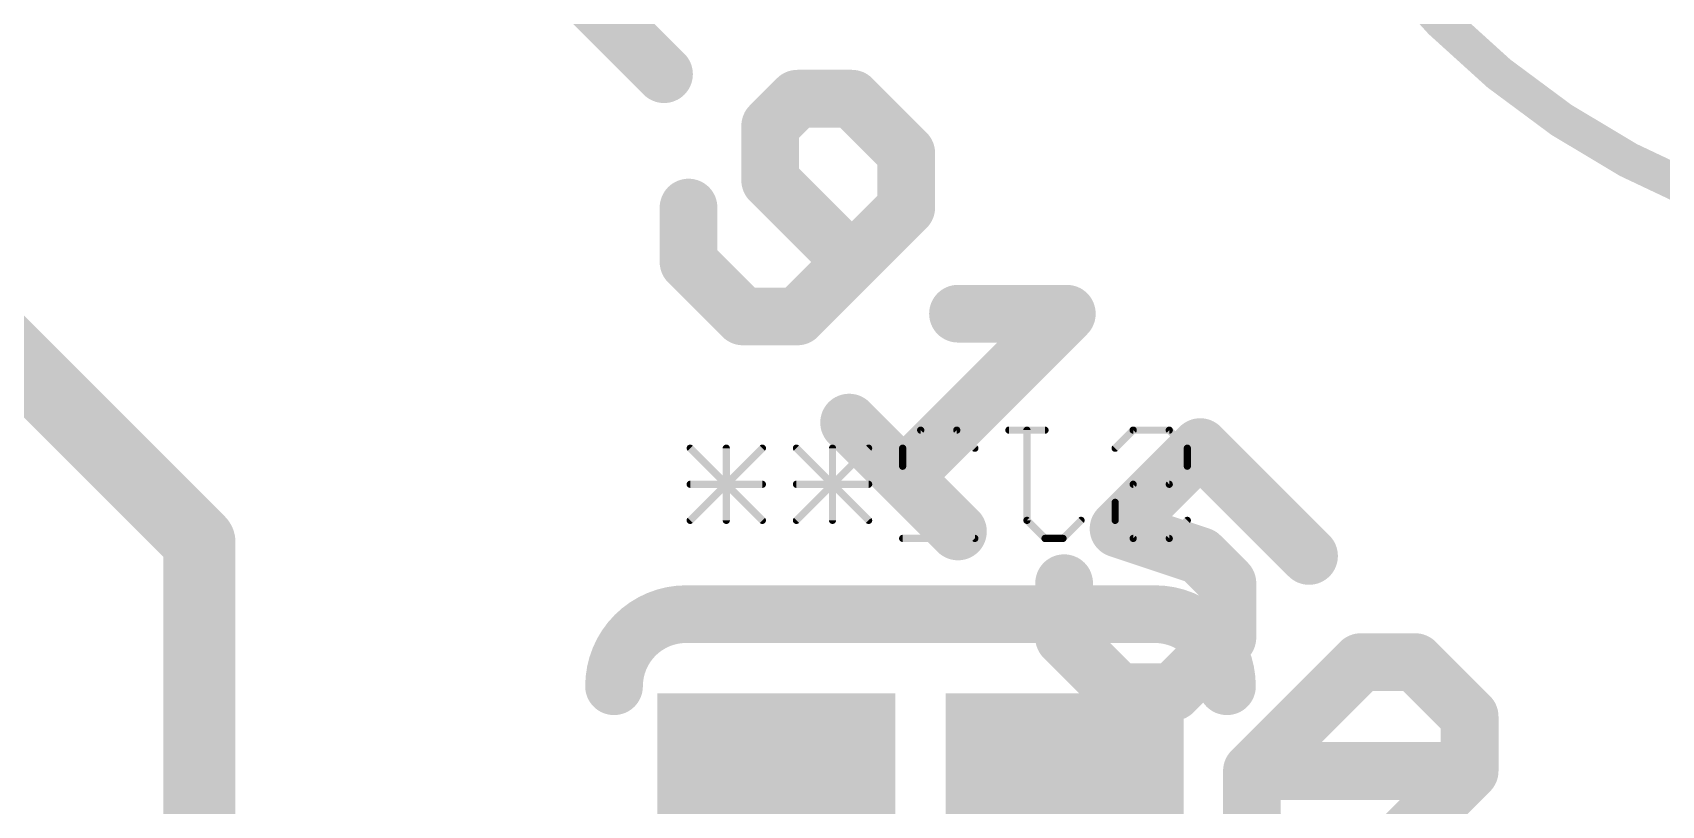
# Model space of a CAD drawing. Extents: x -1.8 to 15.6, y -0.3 to 28.3.
# Drawn here: x 5.76 to 11.5, y 20.66 to 23.38 of the extents above; entities that cross this region are included whole.
import ezdxf

# ---------------------------------------------------------------- set-up
doc = ezdxf.new("R2010")
doc.units = 0
for name, color, linetype in [('1', 12, 'CONTINUOUS'), ('16', 132, 'CONTINUOUS'), ('21', 53, 'CONTINUOUS'), ('22', 53, 'CONTINUOUS'), ('26', 253, 'CONTINUOUS'), ('30', 253, 'CONTINUOUS'), ('39', 12, 'CONTINUOUS')]:
    doc.layers.add(name, color=color, linetype=linetype)

# ---------------------------------------------------------------- blocks, each defined once
blk = doc.blocks.new('RECT')
blk.add_solid([(-0.5, -0.5), (0.5, -0.5), (-0.5, 0.5), (0.5, 0.5)])

msp = doc.modelspace()

# ---------------------------------------------------------------- linework, layer by layer
at = {"layer": '1', "const_width": 0.254}
for points in [[(3.81, 24.13), (6.35, 21.59)], [(6.35, 21.59), (6.35, 19.7)]]:
    msp.add_lwpolyline(points, dxfattribs=at)
at = {"layer": '1', "const_width": 0.127}
for points in [[(6.4135, 21.59, 1), (6.2865, 21.59)], [(6.3051, 21.5451, 1), (6.3949, 21.6349)]]:
    msp.add_lwpolyline(points, format="xyb", dxfattribs=at)
at = {"layer": '21', "const_width": 0.2032}
for points in [[(7.6031, 23.6213), (7.9866, 23.2378)], [(8.4563, 23.1516), (8.3605, 23.0557)], [(8.6481, 23.1516), (8.4563, 23.1516)], [(8.8398, 22.9598), (8.6481, 23.1516)], [(8.3605, 23.0557), (8.3605, 22.8639)], [(8.8398, 22.7681), (8.8398, 22.9598)], [(8.3605, 22.8639), (8.6481, 22.5763)], [(8.0729, 22.7681), (8.0729, 22.5763)], [(8.4563, 22.3846), (8.8398, 22.7681)], [(8.0729, 22.5763), (8.2646, 22.3846)], [(9.4055, 22.3942), (8.8302, 21.8189)], [(9.022, 22.3942), (9.4055, 22.3942)], [(8.2646, 22.3846), (8.4563, 22.3846)], [(8.6385, 22.0107), (9.022, 21.6272)], [(9.8752, 21.9244), (9.5876, 21.6368)], [(10.2587, 21.5409), (9.8752, 21.9244)], [(9.5876, 21.6368), (9.8752, 21.5409)], [(9.8752, 21.5409), (9.9711, 21.445)], [(9.3959, 21.2533), (9.3959, 21.445)], [(9.9711, 21.445), (9.9711, 21.2533)], [(9.5876, 21.0616), (9.3959, 21.2533)], [(9.9711, 21.2533), (9.7794, 21.0616)], [(10.0574, 20.7835), (10.4409, 21.167)], [(10.4409, 21.167), (10.6326, 21.167)], [(10.6326, 21.167), (10.8244, 20.9753)], [(9.7794, 21.0616), (9.5876, 21.0616)], [(10.8244, 20.9753), (10.8244, 20.7835)], [(10.0574, 20.5918), (10.0574, 20.7835)], [(10.0574, 20.7835), (10.8244, 20.7835)], [(10.8244, 20.7835), (10.4409, 20.4)], [(10.2491, 20.4), (10.0574, 20.5918)]]:
    msp.add_lwpolyline(points, dxfattribs=at)
at = {"layer": '21', "const_width": 0.1016}
for points in [[(7.9507, 23.2019, 1), (8.0225, 23.2738)], [(8.4563, 23.2024, 1), (8.4563, 23.1008)], [(8.4923, 23.1156, 1), (8.4204, 23.1875)], [(8.684, 23.1875, 1), (8.6122, 23.1156)], [(8.6481, 23.1008, 1), (8.6481, 23.2024)], [(8.4113, 23.0557, 1), (8.3097, 23.0557)], [(8.3246, 23.0916, 1), (8.3964, 23.0198)], [(8.8906, 22.9598, 1), (8.789, 22.9598)], [(8.8039, 22.9239, 1), (8.8757, 22.9957)], [(8.3964, 22.8999, 1), (8.3246, 22.828)], [(8.3097, 22.8639, 1), (8.4113, 22.8639)], [(8.1237, 22.7681, 1), (8.0221, 22.7681)], [(8.8757, 22.7322, 1), (8.8039, 22.804)], [(8.789, 22.7681, 1), (8.8906, 22.7681)], [(8.1088, 22.6122, 1), (8.0369, 22.5404)], [(8.0221, 22.5763, 1), (8.1237, 22.5763)], [(8.6122, 22.5404, 1), (8.684, 22.6122)], [(9.022, 22.445, 1), (9.022, 22.3434)], [(9.4414, 22.3583, 1), (9.3695, 22.4301)], [(9.4055, 22.3434, 1), (9.4055, 22.445)], [(8.2646, 22.4354, 1), (8.2646, 22.3338)], [(8.2287, 22.3487, 1), (8.3005, 22.4205)], [(8.4204, 22.4205, 1), (8.4923, 22.3487)], [(8.4563, 22.3338, 1), (8.4563, 22.4354)], [(8.6744, 22.0466, 1), (8.6026, 21.9748)], [(9.9112, 21.9603, 1), (9.8393, 21.8885)], [(9.9112, 21.8885, 1), (9.8393, 21.9603)], [(8.7943, 21.8549, 1), (8.8662, 21.783)], [(8.9861, 21.5913, 1), (9.0579, 21.6631)], [(9.6037, 21.685, 1), (9.5716, 21.5886)], [(9.5517, 21.6727, 1), (9.6235, 21.6009)], [(9.9112, 21.5768, 1), (9.8393, 21.505)], [(9.8592, 21.4927, 1), (9.8913, 21.5891)], [(10.2228, 21.505, 1), (10.2946, 21.5768)], [(9.4467, 21.445, 1), (9.3451, 21.445)], [(10.0219, 21.445, 1), (9.9203, 21.445)], [(9.9352, 21.4091, 1), (10.007, 21.481)], [(9.4318, 21.2892, 1), (9.36, 21.2174)], [(10.007, 21.2174, 1), (9.9352, 21.2892)], [(9.3451, 21.2533, 1), (9.4467, 21.2533)], [(9.9203, 21.2533, 1), (10.0219, 21.2533)], [(10.4409, 21.2178, 1), (10.4409, 21.1162)], [(10.4768, 21.1311, 1), (10.405, 21.2029)], [(10.6685, 21.2029, 1), (10.5967, 21.1311)], [(10.6326, 21.1162, 1), (10.6326, 21.2178)], [(9.5876, 21.1124, 1), (9.5876, 21.0108)], [(9.5517, 21.0256, 1), (9.6235, 21.0975)], [(9.7434, 21.0975, 1), (9.8153, 21.0256)], [(9.7794, 21.0108, 1), (9.7794, 21.1124)], [(10.8752, 20.9753, 1), (10.7736, 20.9753)], [(10.7884, 20.9394, 1), (10.8603, 21.0112)], [(10.1082, 20.7835, 1), (10.0066, 20.7835)], [(10.0574, 20.8343, 1), (10.0574, 20.7327)], [(10.8603, 20.7476, 1), (10.7884, 20.8195)], [(10.8244, 20.7327, 1), (10.8244, 20.8343)], [(10.0215, 20.8195, 1), (10.0933, 20.7476)], [(10.7736, 20.7835, 1), (10.8752, 20.7835)], [(10.0933, 20.6277, 1), (10.0215, 20.5559)]]:
    msp.add_lwpolyline(points, format="xyb", dxfattribs=at)
at = {"layer": '22'}
for points, const_width in [([(8.0645, 21.336, 0.4142), (7.8105, 21.082)], 0.2032), ([(8.0645, 21.3868, 1), (8.0645, 21.2852)], 0.1016), ([(8.0645, 21.2852, 1), (8.0645, 21.3868)], 0.1016), ([(9.9695, 21.082, 0.4142), (9.7155, 21.336)], 0.2032), ([(9.7155, 21.3868, 1), (9.7155, 21.2852)], 0.1016), ([(9.7155, 21.2852, 1), (9.7155, 21.3868)], 0.1016), ([(7.7597, 21.082, 1), (7.8613, 21.082)], 0.1016), ([(9.9187, 21.082, 1), (10.0203, 21.082)], 0.1016)]:
    msp.add_lwpolyline(points, format="xyb", dxfattribs=dict(at, const_width=const_width))
at = {"layer": '22', "const_width": 0.2032}
msp.add_lwpolyline([(9.7155, 21.336), (8.0645, 21.336)], dxfattribs=at)
at = {"layer": '26', "const_width": 0.0254}
for points in [[(8.8272, 21.9205), (8.8907, 21.984)], [(8.8907, 21.984), (9.0178, 21.984)], [(9.0178, 21.984), (9.0814, 21.9205)], [(9.3285, 21.984), (9.2014, 21.984)], [(9.2649, 21.6663), (9.2649, 21.984)], [(9.5756, 21.9205), (9.6391, 21.984)], [(9.6391, 21.984), (9.7662, 21.984)], [(9.7662, 21.984), (9.8298, 21.9205)], [(8.333, 21.9205), (8.0788, 21.6663)], [(8.333, 21.6663), (8.0788, 21.9205)], [(8.2059, 21.6663), (8.2059, 21.9205)], [(8.7072, 21.9205), (8.453, 21.6663)], [(8.7072, 21.6663), (8.453, 21.9205)], [(8.5801, 21.6663), (8.5801, 21.9205)], [(8.8272, 21.8569), (8.8272, 21.9205)], [(9.8298, 21.9205), (9.8298, 21.8569)], [(9.0814, 21.6027), (8.8272, 21.8569)], [(9.8298, 21.8569), (9.7662, 21.7934)], [(8.333, 21.7934), (8.0788, 21.7934)], [(8.7072, 21.7934), (8.453, 21.7934)], [(9.6391, 21.7934), (9.5756, 21.7298)], [(9.7662, 21.7934), (9.6391, 21.7934)], [(9.5756, 21.7298), (9.5756, 21.6663)], [(9.3285, 21.6027), (9.2649, 21.6663)], [(9.4556, 21.6663), (9.392, 21.6027)], [(9.5756, 21.6663), (9.6391, 21.6027)], [(9.7662, 21.6027), (9.8298, 21.6663)], [(8.8272, 21.6027), (9.0814, 21.6027)], [(9.392, 21.6027), (9.3285, 21.6027)], [(9.6391, 21.6027), (9.7662, 21.6027)]]:
    msp.add_lwpolyline(points, dxfattribs=at)
at = {"layer": '26', "const_width": 0.0127}
for points in [[(8.8907, 21.9904, 1), (8.8907, 21.9777)], [(8.8952, 21.9795, 1), (8.8862, 21.9885)], [(9.0223, 21.9885, 1), (9.0133, 21.9795)], [(9.0178, 21.9777, 1), (9.0178, 21.9904)], [(9.2014, 21.9904, 1), (9.2014, 21.9777)], [(9.2713, 21.984, 1), (9.2586, 21.984)], [(9.3285, 21.9777, 1), (9.3285, 21.9904)], [(9.6391, 21.9904, 1), (9.6391, 21.9777)], [(9.6436, 21.9795, 1), (9.6346, 21.9885)], [(9.7707, 21.9885, 1), (9.7618, 21.9795)], [(9.7662, 21.9777, 1), (9.7662, 21.9904)], [(8.0832, 21.925, 1), (8.0743, 21.916)], [(8.2122, 21.9205, 1), (8.1995, 21.9205)], [(8.3375, 21.916, 1), (8.3285, 21.925)], [(8.4575, 21.925, 1), (8.4485, 21.916)], [(8.5864, 21.9205, 1), (8.5737, 21.9205)], [(8.7117, 21.916, 1), (8.7027, 21.925)], [(8.8335, 21.9205, 1), (8.8208, 21.9205)], [(8.8227, 21.925, 1), (8.8317, 21.916)], [(9.0769, 21.916, 1), (9.0859, 21.925)], [(9.5711, 21.925, 1), (9.5801, 21.916)], [(9.8361, 21.9205, 1), (9.8235, 21.9205)], [(9.8253, 21.916, 1), (9.8343, 21.925)], [(8.8208, 21.8569, 1), (8.8335, 21.8569)], [(8.8317, 21.8614, 1), (8.8227, 21.8524)], [(9.8235, 21.8569, 1), (9.8361, 21.8569)], [(9.8343, 21.8524, 1), (9.8253, 21.8614)], [(8.0788, 21.7997, 1), (8.0788, 21.787)], [(8.333, 21.787, 1), (8.333, 21.7997)], [(8.453, 21.7997, 1), (8.453, 21.787)], [(8.7072, 21.787, 1), (8.7072, 21.7997)], [(9.6391, 21.7997, 1), (9.6391, 21.787)], [(9.6436, 21.7889, 1), (9.6346, 21.7979)], [(9.7618, 21.7979, 1), (9.7707, 21.7889)], [(9.7662, 21.787, 1), (9.7662, 21.7997)], [(9.5819, 21.7298, 1), (9.5692, 21.7298)], [(9.5711, 21.7343, 1), (9.5801, 21.7253)], [(8.0743, 21.6707, 1), (8.0832, 21.6618)], [(8.1995, 21.6663, 1), (8.2122, 21.6663)], [(8.3285, 21.6618, 1), (8.3375, 21.6707)], [(8.4485, 21.6707, 1), (8.4575, 21.6618)], [(8.5737, 21.6663, 1), (8.5864, 21.6663)], [(8.7027, 21.6618, 1), (8.7117, 21.6707)], [(9.2694, 21.6707, 1), (9.2604, 21.6618)], [(9.2586, 21.6663, 1), (9.2713, 21.6663)], [(9.4601, 21.6618, 1), (9.4511, 21.6707)], [(9.5801, 21.6707, 1), (9.5711, 21.6618)], [(9.5692, 21.6663, 1), (9.5819, 21.6663)], [(9.8343, 21.6618, 1), (9.8253, 21.6707)], [(8.8272, 21.6091, 1), (8.8272, 21.5964)], [(9.0769, 21.5982, 1), (9.0859, 21.6072)], [(9.0814, 21.5964, 1), (9.0814, 21.6091)], [(9.3285, 21.6091, 1), (9.3285, 21.5964)], [(9.324, 21.5982, 1), (9.333, 21.6072)], [(9.3876, 21.6072, 1), (9.3965, 21.5982)], [(9.392, 21.5964, 1), (9.392, 21.6091)], [(9.6391, 21.6091, 1), (9.6391, 21.5964)], [(9.6346, 21.5982, 1), (9.6436, 21.6072)], [(9.7618, 21.6072, 1), (9.7707, 21.5982)], [(9.7662, 21.5964, 1), (9.7662, 21.6091)]]:
    msp.add_lwpolyline(points, format="xyb", dxfattribs=at)
at = {"layer": '39', "const_width": 0.127}
msp.add_lwpolyline([(12.7, 22.606, 1), (12.7, 28.194, 1), (12.7, 22.606)], format="xyb", dxfattribs=at)

# ---------------------------------------------------------------- block references
at = {"layer": '16', "xscale": 0.635, "yscale": 1.27, "rotation": 180}
for p in [(8.382, 20.32), (9.398, 20.32)]:
    msp.add_blockref('RECT', p, dxfattribs=at)
at = {"layer": '30', "xscale": 0.8382, "yscale": 1.4732, "rotation": 180}
for p in [(8.382, 20.32), (9.398, 20.32)]:
    msp.add_blockref('RECT', p, dxfattribs=at)

doc.saveas('drawing.dxf')
